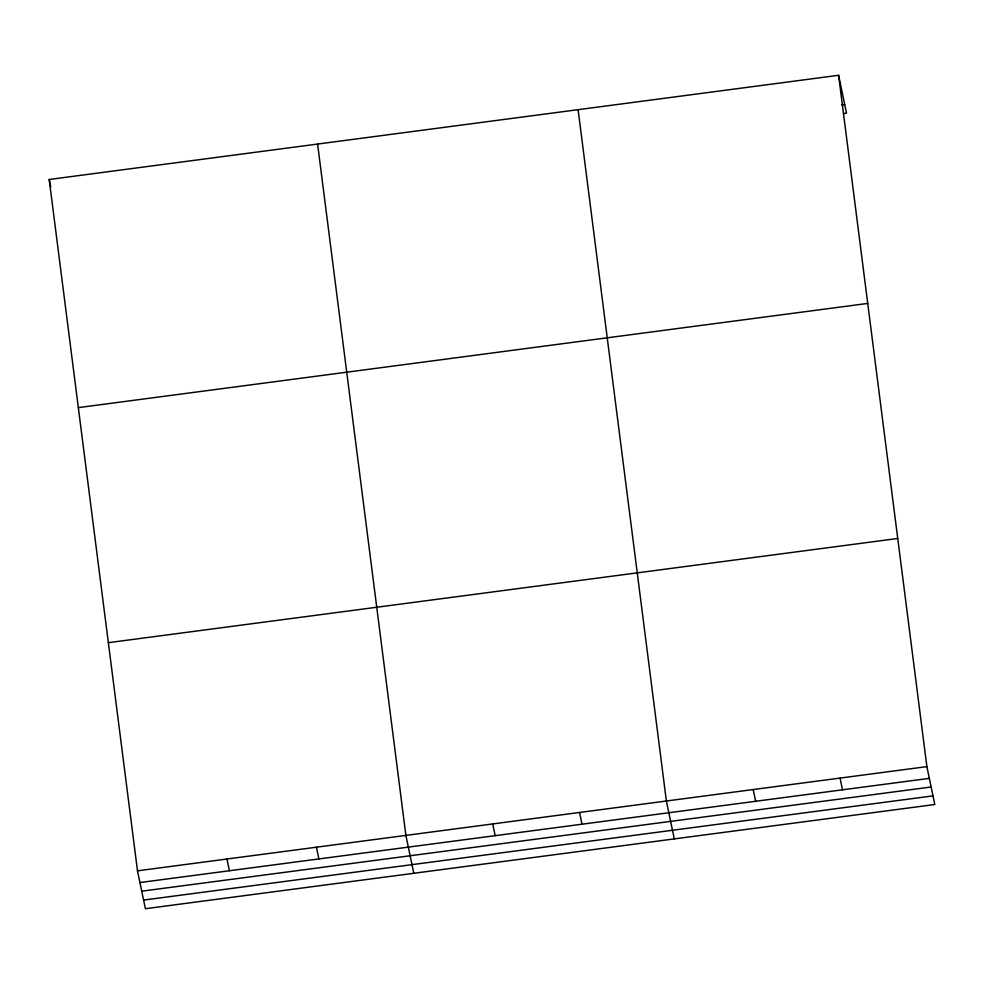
<?xml version="1.0" encoding="UTF-8"?>
<svg xmlns="http://www.w3.org/2000/svg" width="984" height="984" viewBox="0 0 984 984"><rect width="100%" height="100%" fill="white"/><g stroke="black" fill="none" stroke-linecap="round" stroke-linejoin="round"><path stroke-width="1.48" d="M838.602 75.288L926.879 766.622L934.8 804.518L145.398 908.712L137.489 870.828L49.2 179.482L838.602 75.288L846.511 113.172L843.472 113.578M841.664 104.944L844.715 104.55M78.339 407.622L867.728 303.429M108.351 642.675L897.752 538.482M137.489 870.828L926.879 766.622M139.937 882.55L929.339 778.356M141.733 891.184L931.135 786.991M143.602 900.077L932.992 795.884M840.053 778.086L842.501 789.82M753.215 789.549L755.663 801.271M674.298 838.897L666.377 801.013L578.1 109.667M579.551 812.476L581.999 824.198M492.713 823.928L495.161 835.662M413.797 873.288L405.875 835.391L317.598 144.058M316.418 847.199L318.865 858.934M226.947 859.007L229.395 870.742M49.2 179.482L50.737 186.812"/></g></svg>
